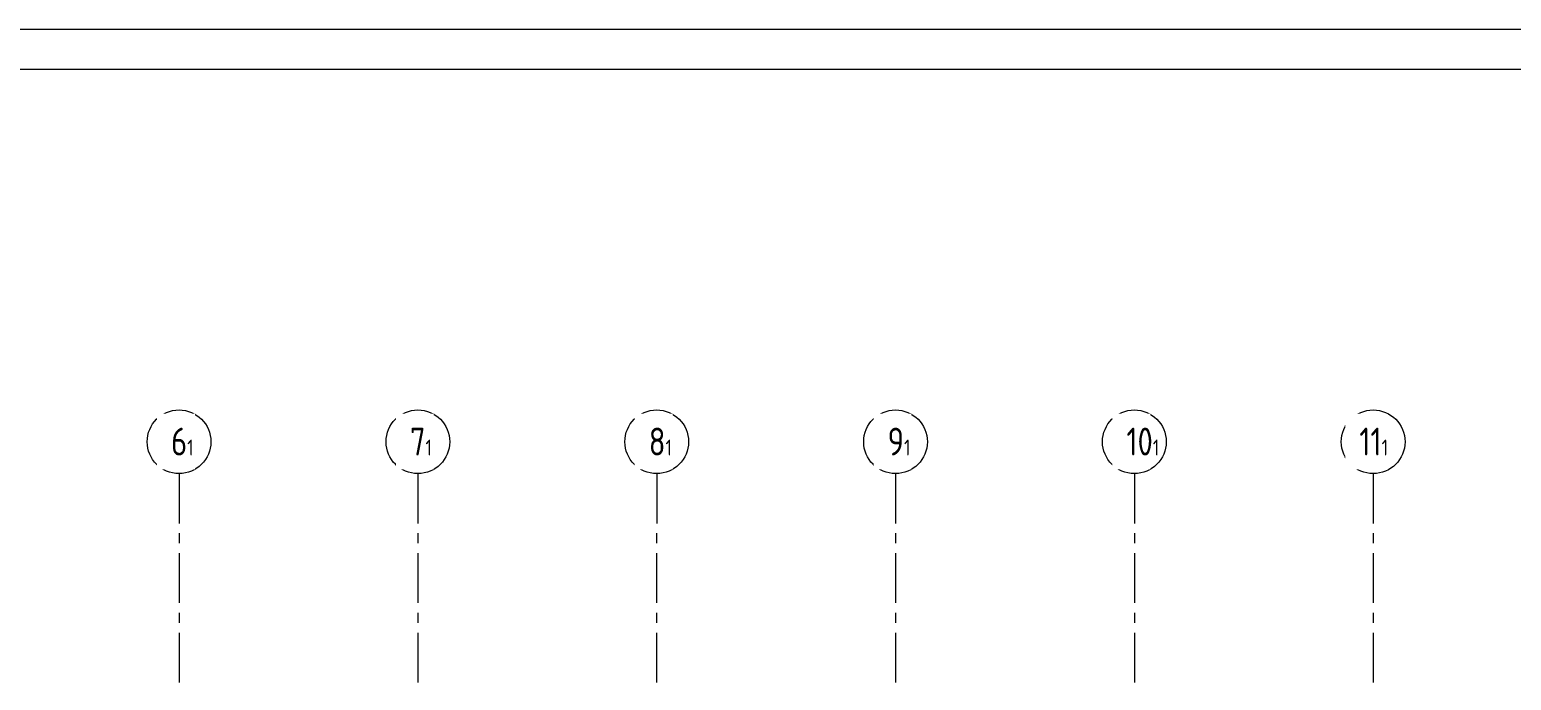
# Model space of a CAD drawing. Header units: millimetres. Extents: x -65527 to 8894748, y -37603 to 223697.
# Drawn here: x -39940 to -21327, y 126920 to 135097 of the extents above; entities that cross this region are included whole.
import ezdxf

# ---------------------------------------------------------------- set-up
doc = ezdxf.new("R2010")
doc.units = ezdxf.units.MM
doc.header["$LTSCALE"] = 10
doc.linetypes.add('CENTER', pattern=[2, 1.25, -0.25, 0.25, -0.25])
doc.layers.add('АР_Оси', color=142, linetype='Continuous', lineweight=9)
doc.layers.add('рамка', color=251, linetype='Continuous', lineweight=13)
doc.styles.add('ГОСТ 2.304', font='isocpeur.ttf', dxfattribs={"width": 0.7})

msp = doc.modelspace()

# ---------------------------------------------------------------- linework, layer by layer
at = {"layer": 'АР_Оси', "linetype": 'CENTER', "ltscale": 50}
for p, q in [((-38063.4, 129518), (-38063.4, 73785.7)), ((-35063.4, 129518), (-35093.4, 73785.7)), ((-32063.4, 129518), (-32090.8, 73785.7)), ((-29063.4, 129518), (-29063.4, 73785.7)), ((-26063.4, 129518), (-26063.4, 73785.7)), ((-23063.4, 129518), (-23063.4, 73785.7))]:
    msp.add_line(p, q, dxfattribs=at)
at = {"layer": 'АР_Оси', "ltscale": 0.5}
for centre in [(-38063.4, 129918), (-35063.4, 129918), (-32063.4, 129918), (-29063.4, 129918), (-26063.4, 129918), (-23063.4, 129918)]:
    msp.add_circle(centre, 400, dxfattribs=at)

# ---------------------------------------------------------------- next in the draw order: texts
at = {"layer": 'АР_Оси', "char_height": 350, "width": 123.867, "attachment_point": 1, "line_spacing_factor": 1.149209, "style": 'ГОСТ 2.304', "bg_fill": 2}
for s, insert in [('{\\W0.8;6\\H0.57143x;1}', (-38163.2, 130095.8)), ('{\\W0.8;7\\H0.57143x;1}', (-35163.2, 130095.8)), ('{\\W0.8;8\\H0.57143x;1}', (-32163.2, 130095.8)), ('{\\W0.8;9\\H0.57143x;1}', (-29163.2, 130095.8)), ('{\\W0.8;10\\H0.57143x;1}', (-26163.2, 130095.8)), ('{\\W0.8;11\\H0.57143x;1}', (-23237.5, 130095.8))]:
    msp.add_mtext(s, dxfattribs=dict(at, insert=insert))

# ---------------------------------------------------------------- next in the draw order: linework, layer by layer
at = {"layer": 'рамка', "ltscale": 40, "transparency": 33554684}
for points in [[(53373.1, 135096.9), (-65526.9, 135096.9), (-65526.9, 50996.9), (53373.1, 50996.9)], [(52873.1, 134596.9), (-63526.9, 134596.9), (-63526.9, 51496.9), (52873.1, 51496.9)]]:
    msp.add_lwpolyline(points, close=True, dxfattribs=at)

doc.saveas('drawing.dxf')
